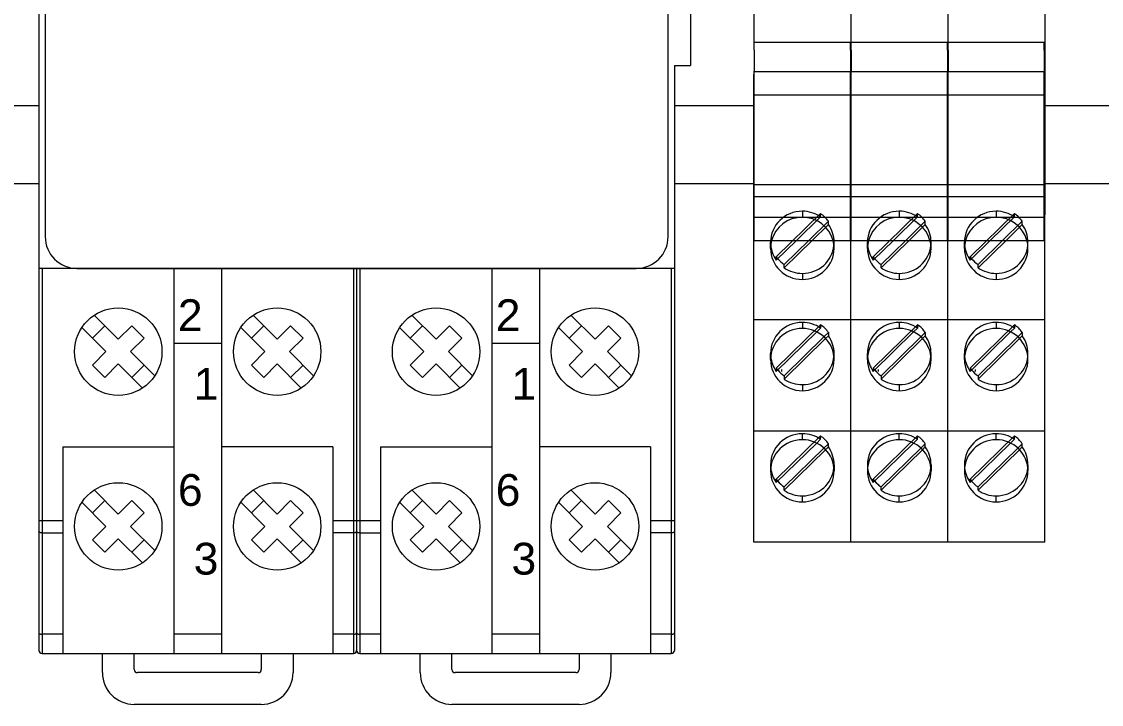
# Model space of a CAD drawing. Header units: millimetres. Extents: x 1359 to 3577, y 1336 to 3557.
# Drawn here: x 2701.5 to 2769.4, y 1709.4 to 1752.3 of the extents above; entities that cross this region are included whole.
import ezdxf

# ---------------------------------------------------------------- set-up
doc = ezdxf.new("R2010")
doc.units = ezdxf.units.MM
doc.set_wipeout_variables(frame=1)
doc.layers.add('000-PI-Oprema', color=30, linetype='Continuous', lineweight=5)
doc.layers.add('002-PI-Kabelska kanalica', color=150, linetype='Continuous')
doc.styles.get("Standard").update_dxf_attribs({"font": 'arial.ttf'})

msp = doc.modelspace()

# ---------------------------------------------------------------- linework, layer by layer
at = {"layer": '000-PI-Oprema', "color": 0, "linetype": 'ByBlock', "lineweight": 0}
for p, q in [((2747.563, 1751.005), (2747.538, 1777.206)), ((2747.563, 1751.005), (2747.538, 1777.206)), ((2753.663, 1751.005), (2753.638, 1777.206)), ((2753.663, 1751.005), (2753.638, 1777.206)), ((2759.763, 1751.005), (2759.738, 1777.206)), ((2759.763, 1751.005), (2759.738, 1777.206)), ((2753.638, 1775.506), (2753.638, 1749.206)), ((2753.638, 1775.506), (2753.638, 1749.206)), ((2759.738, 1775.506), (2759.738, 1749.206)), ((2759.738, 1775.506), (2759.738, 1749.206)), ((2765.838, 1775.506), (2765.838, 1749.206)), ((2765.838, 1775.506), (2765.838, 1749.206)), ((2743.54, 1756.556), (2743.54, 1749.556)), ((2747.563, 1750.519), (2747.563, 1751.005)), ((2753.613, 1751.005), (2747.563, 1751.005)), ((2747.563, 1750.519), (2747.563, 1751.005)), ((2747.563, 1750.519), (2747.563, 1749.156)), ((2747.563, 1750.519), (2747.563, 1749.156)), ((2753.613, 1750.519), (2753.613, 1751.005)), ((2753.613, 1750.519), (2753.613, 1751.005)), ((2753.613, 1750.519), (2753.613, 1749.156)), ((2753.613, 1750.519), (2753.613, 1749.156)), ((2753.663, 1750.519), (2753.663, 1751.005)), ((2759.713, 1751.005), (2753.663, 1751.005)), ((2753.663, 1750.519), (2753.663, 1751.005)), ((2753.663, 1750.519), (2753.663, 1749.156)), ((2753.663, 1750.519), (2753.663, 1749.156)), ((2759.713, 1750.519), (2759.713, 1751.005)), ((2759.713, 1750.519), (2759.713, 1751.005)), ((2759.713, 1750.519), (2759.713, 1749.156)), ((2759.713, 1750.519), (2759.713, 1749.156)), ((2759.763, 1750.519), (2759.763, 1751.005)), ((2765.813, 1751.005), (2759.763, 1751.005)), ((2759.763, 1750.519), (2759.763, 1751.005)), ((2759.763, 1750.519), (2759.763, 1749.156)), ((2759.763, 1750.519), (2759.763, 1749.156)), ((2765.813, 1750.519), (2765.813, 1751.005)), ((2765.813, 1750.519), (2765.813, 1751.005)), ((2765.813, 1750.519), (2765.813, 1749.156)), ((2765.813, 1750.519), (2765.813, 1749.156)), ((2747.538, 1749.206), (2747.563, 1749.206)), ((2747.538, 1749.206), (2747.538, 1749.006)), ((2747.538, 1749.206), (2747.538, 1749.206)), ((2747.538, 1749.206), (2747.563, 1749.206)), ((2747.538, 1749.206), (2747.538, 1749.006)), ((2747.538, 1749.206), (2747.538, 1749.206)), ((2747.563, 1747.451), (2747.563, 1749.156)), ((2753.613, 1749.156), (2747.563, 1749.156)), ((2747.563, 1749.156), (2747.563, 1749.156)), ((2747.563, 1747.451), (2747.563, 1749.156)), ((2747.563, 1749.156), (2747.563, 1749.156)), ((2753.138, 1749.206), (2753.138, 1749.206)), ((2753.138, 1749.206), (2753.138, 1749.206)), ((2753.613, 1749.206), (2753.638, 1749.206)), ((2753.613, 1749.206), (2753.638, 1749.206)), ((2753.613, 1747.451), (2753.613, 1749.156)), ((2753.613, 1749.156), (2753.613, 1749.156)), ((2753.613, 1747.451), (2753.613, 1749.156)), ((2753.613, 1749.156), (2753.613, 1749.156)), ((2753.638, 1749.206), (2753.638, 1749.206)), ((2753.638, 1749.206), (2753.638, 1749.006)), ((2753.638, 1749.206), (2753.638, 1749.206)), ((2753.638, 1749.206), (2753.638, 1749.006)), ((2753.638, 1749.206), (2753.663, 1749.206)), ((2753.638, 1749.206), (2753.638, 1749.006)), ((2753.638, 1749.206), (2753.638, 1749.206)), ((2753.638, 1749.206), (2753.663, 1749.206)), ((2753.638, 1749.206), (2753.638, 1749.006)), ((2753.638, 1749.206), (2753.638, 1749.206)), ((2753.663, 1747.451), (2753.663, 1749.156)), ((2759.713, 1749.156), (2753.663, 1749.156)), ((2753.663, 1749.156), (2753.663, 1749.156)), ((2753.663, 1747.451), (2753.663, 1749.156)), ((2753.663, 1749.156), (2753.663, 1749.156)), ((2759.238, 1749.206), (2759.238, 1749.206)), ((2759.238, 1749.206), (2759.238, 1749.206)), ((2759.713, 1749.206), (2759.738, 1749.206)), ((2759.713, 1749.206), (2759.738, 1749.206)), ((2759.713, 1747.451), (2759.713, 1749.156)), ((2759.713, 1749.156), (2759.713, 1749.156)), ((2759.713, 1747.451), (2759.713, 1749.156)), ((2759.713, 1749.156), (2759.713, 1749.156)), ((2759.738, 1749.206), (2759.738, 1749.206)), ((2759.738, 1749.206), (2759.738, 1749.006)), ((2759.738, 1749.206), (2759.738, 1749.206)), ((2759.738, 1749.206), (2759.738, 1749.006)), ((2759.738, 1749.206), (2759.763, 1749.206)), ((2759.738, 1749.206), (2759.738, 1749.006)), ((2759.738, 1749.206), (2759.738, 1749.206)), ((2759.738, 1749.206), (2759.763, 1749.206)), ((2759.738, 1749.206), (2759.738, 1749.006)), ((2759.738, 1749.206), (2759.738, 1749.206)), ((2759.763, 1747.451), (2759.763, 1749.156)), ((2765.813, 1749.156), (2759.763, 1749.156)), ((2759.763, 1749.156), (2759.763, 1749.156)), ((2759.763, 1747.451), (2759.763, 1749.156)), ((2759.763, 1749.156), (2759.763, 1749.156)), ((2765.338, 1749.206), (2765.338, 1749.206)), ((2765.338, 1749.206), (2765.338, 1749.206)), ((2765.813, 1749.206), (2765.838, 1749.206)), ((2765.813, 1749.206), (2765.838, 1749.206)), ((2765.813, 1747.451), (2765.813, 1749.156)), ((2765.813, 1749.156), (2765.813, 1749.156)), ((2765.813, 1747.451), (2765.813, 1749.156)), ((2765.813, 1749.156), (2765.813, 1749.156)), ((2765.838, 1749.206), (2765.838, 1749.206)), ((2765.838, 1749.206), (2765.838, 1749.006)), ((2765.838, 1749.206), (2765.838, 1749.206)), ((2765.838, 1749.206), (2765.838, 1749.006)), ((2747.563, 1749.006), (2747.538, 1749.006)), ((2747.538, 1747.406), (2747.538, 1749.006)), ((2747.563, 1749.006), (2747.538, 1749.006)), ((2747.538, 1747.406), (2747.538, 1749.006)), ((2753.613, 1749.006), (2753.638, 1749.006)), ((2753.613, 1749.006), (2753.638, 1749.006)), ((2753.638, 1749.006), (2753.638, 1747.406)), ((2753.638, 1749.006), (2753.638, 1747.406)), ((2753.663, 1749.006), (2753.638, 1749.006)), ((2753.638, 1747.406), (2753.638, 1749.006)), ((2753.663, 1749.006), (2753.638, 1749.006)), ((2753.638, 1747.406), (2753.638, 1749.006)), ((2759.713, 1749.006), (2759.738, 1749.006)), ((2759.713, 1749.006), (2759.738, 1749.006)), ((2759.738, 1749.006), (2759.738, 1747.406)), ((2759.738, 1749.006), (2759.738, 1747.406)), ((2759.763, 1749.006), (2759.738, 1749.006)), ((2759.738, 1747.406), (2759.738, 1749.006)), ((2759.763, 1749.006), (2759.738, 1749.006)), ((2759.738, 1747.406), (2759.738, 1749.006)), ((2765.813, 1749.006), (2765.838, 1749.006)), ((2765.813, 1749.006), (2765.838, 1749.006)), ((2765.838, 1749.006), (2765.838, 1747.406)), ((2765.838, 1749.006), (2765.838, 1747.406)), ((2747.538, 1747.406), (2747.563, 1747.406)), ((2747.538, 1741.184), (2747.538, 1747.406)), ((2747.538, 1747.406), (2747.563, 1747.406)), ((2747.538, 1741.184), (2747.538, 1747.406)), ((2747.563, 1747.722), (2753.613, 1747.722)), ((2747.563, 1746.983), (2747.563, 1747.451)), ((2747.563, 1746.983), (2747.563, 1747.451)), ((2753.613, 1746.983), (2753.613, 1747.451)), ((2753.613, 1746.983), (2753.613, 1747.451)), ((2753.638, 1747.406), (2753.613, 1747.406)), ((2753.638, 1747.406), (2753.613, 1747.406)), ((2753.638, 1747.406), (2753.638, 1741.184)), ((2753.638, 1747.406), (2753.638, 1741.184)), ((2753.638, 1747.406), (2753.663, 1747.406)), ((2753.638, 1741.184), (2753.638, 1747.406)), ((2753.638, 1747.406), (2753.663, 1747.406)), ((2753.638, 1741.184), (2753.638, 1747.406)), ((2753.663, 1747.722), (2759.713, 1747.722)), ((2753.663, 1746.983), (2753.663, 1747.451)), ((2753.663, 1746.983), (2753.663, 1747.451)), ((2759.713, 1746.983), (2759.713, 1747.451)), ((2759.713, 1746.983), (2759.713, 1747.451)), ((2759.738, 1747.406), (2759.713, 1747.406)), ((2759.738, 1747.406), (2759.713, 1747.406)), ((2759.738, 1747.406), (2759.738, 1741.184)), ((2759.738, 1747.406), (2759.738, 1741.184)), ((2759.738, 1747.406), (2759.763, 1747.406)), ((2759.738, 1741.184), (2759.738, 1747.406)), ((2759.738, 1747.406), (2759.763, 1747.406)), ((2759.738, 1741.184), (2759.738, 1747.406)), ((2759.763, 1747.722), (2765.813, 1747.722)), ((2759.763, 1746.983), (2759.763, 1747.451)), ((2759.763, 1746.983), (2759.763, 1747.451)), ((2765.813, 1746.983), (2765.813, 1747.451)), ((2765.813, 1746.983), (2765.813, 1747.451)), ((2765.838, 1747.406), (2765.813, 1747.406)), ((2765.838, 1747.406), (2765.813, 1747.406)), ((2765.838, 1747.406), (2765.838, 1741.184)), ((2765.838, 1747.406), (2765.838, 1741.184)), ((2747.563, 1741.829), (2747.563, 1746.983)), ((2747.563, 1741.829), (2747.563, 1746.983)), ((2753.613, 1741.829), (2753.613, 1746.983)), ((2753.613, 1741.829), (2753.613, 1746.983)), ((2753.663, 1741.829), (2753.663, 1746.983)), ((2753.663, 1741.829), (2753.663, 1746.983)), ((2759.713, 1741.829), (2759.713, 1746.983)), ((2759.713, 1741.829), (2759.713, 1746.983)), ((2759.763, 1741.829), (2759.763, 1746.983)), ((2759.763, 1741.829), (2759.763, 1746.983)), ((2765.813, 1741.829), (2765.813, 1746.983)), ((2765.813, 1741.829), (2765.813, 1746.983)), ((2753.638, 1741.184), (2753.638, 1744.987)), ((2753.638, 1741.184), (2753.638, 1744.987)), ((2759.738, 1741.184), (2759.738, 1744.987)), ((2759.738, 1741.184), (2759.738, 1744.987)), ((2765.838, 1741.184), (2765.838, 1744.987)), ((2765.838, 1741.184), (2765.838, 1744.987)), ((2747.538, 1744.056), (2747.538, 1744.056)), ((2747.538, 1744.056), (2747.538, 1744.056)), ((2753.638, 1744.056), (2753.638, 1744.056)), ((2753.638, 1744.056), (2753.638, 1744.056)), ((2753.638, 1744.056), (2753.638, 1744.056)), ((2753.638, 1744.056), (2753.638, 1744.056)), ((2759.738, 1744.056), (2759.738, 1744.056)), ((2759.738, 1744.056), (2759.738, 1744.056)), ((2759.738, 1744.056), (2759.738, 1744.056)), ((2759.738, 1744.056), (2759.738, 1744.056)), ((2765.838, 1744.056), (2765.838, 1744.056)), ((2765.838, 1744.056), (2765.838, 1744.056)), ((2747.538, 1742.056), (2747.538, 1742.056)), ((2753.638, 1742.056), (2747.538, 1742.056)), ((2747.538, 1742.056), (2747.538, 1742.056)), ((2747.563, 1740.487), (2747.563, 1741.829)), ((2747.563, 1740.487), (2747.563, 1741.829)), ((2753.613, 1740.487), (2753.613, 1741.829)), ((2753.613, 1740.487), (2753.613, 1741.829)), ((2753.638, 1742.056), (2753.638, 1742.056)), ((2753.638, 1742.056), (2753.638, 1742.056)), ((2753.638, 1742.056), (2753.638, 1742.056)), ((2759.738, 1742.056), (2753.638, 1742.056)), ((2753.638, 1742.056), (2753.638, 1742.056)), ((2753.663, 1740.487), (2753.663, 1741.829)), ((2753.663, 1740.487), (2753.663, 1741.829)), ((2759.713, 1740.487), (2759.713, 1741.829)), ((2759.713, 1740.487), (2759.713, 1741.829)), ((2759.738, 1742.056), (2759.738, 1742.056)), ((2759.738, 1742.056), (2759.738, 1742.056)), ((2759.738, 1742.056), (2759.738, 1742.056)), ((2765.838, 1742.056), (2759.738, 1742.056)), ((2759.738, 1742.056), (2759.738, 1742.056)), ((2759.763, 1740.487), (2759.763, 1741.829)), ((2759.763, 1740.487), (2759.763, 1741.829)), ((2765.813, 1740.487), (2765.813, 1741.829)), ((2765.813, 1740.487), (2765.813, 1741.829)), ((2765.838, 1742.056), (2765.838, 1742.056)), ((2765.838, 1742.056), (2765.838, 1742.056)), ((2747.538, 1741.184), (2747.563, 1741.184)), ((2747.538, 1740.156), (2747.538, 1741.184)), ((2747.538, 1741.184), (2747.563, 1741.184)), ((2747.538, 1740.156), (2747.538, 1741.184)), ((2747.563, 1741.313), (2753.613, 1741.313)), ((2753.638, 1741.184), (2753.613, 1741.184)), ((2753.638, 1741.184), (2753.613, 1741.184)), ((2753.638, 1741.184), (2753.638, 1740.156)), ((2753.638, 1741.184), (2753.638, 1740.156)), ((2753.638, 1741.184), (2753.663, 1741.184)), ((2753.638, 1740.156), (2753.638, 1741.184)), ((2753.638, 1741.184), (2753.663, 1741.184)), ((2753.638, 1740.156), (2753.638, 1741.184)), ((2753.663, 1741.313), (2759.713, 1741.313)), ((2759.738, 1741.184), (2759.713, 1741.184)), ((2759.738, 1741.184), (2759.713, 1741.184)), ((2759.738, 1741.184), (2759.738, 1740.156)), ((2759.738, 1741.184), (2759.738, 1740.156)), ((2759.738, 1741.184), (2759.763, 1741.184)), ((2759.738, 1740.156), (2759.738, 1741.184)), ((2759.738, 1741.184), (2759.763, 1741.184)), ((2759.738, 1740.156), (2759.738, 1741.184)), ((2759.763, 1741.313), (2765.813, 1741.313)), ((2765.838, 1741.184), (2765.813, 1741.184)), ((2765.838, 1741.184), (2765.813, 1741.184)), ((2765.838, 1741.184), (2765.838, 1740.156)), ((2765.838, 1741.184), (2765.838, 1740.156)), ((2747.563, 1738.556), (2747.563, 1740.487)), ((2747.563, 1738.556), (2747.563, 1740.487)), ((2750.588, 1740.391), (2750.588, 1740.012)), ((2753.613, 1738.556), (2753.613, 1740.487)), ((2753.613, 1738.556), (2753.613, 1740.487)), ((2753.663, 1738.556), (2753.663, 1740.487)), ((2753.663, 1738.556), (2753.663, 1740.487)), ((2756.688, 1740.391), (2756.688, 1740.012)), ((2759.713, 1738.556), (2759.713, 1740.487)), ((2759.713, 1738.556), (2759.713, 1740.487)), ((2759.763, 1738.556), (2759.763, 1740.487)), ((2759.763, 1738.556), (2759.763, 1740.487)), ((2762.788, 1740.391), (2762.788, 1740.012)), ((2765.813, 1738.556), (2765.813, 1740.487)), ((2765.813, 1738.556), (2765.813, 1740.487)), ((2747.538, 1740.156), (2747.563, 1740.156)), ((2747.538, 1738.556), (2747.538, 1740.156)), ((2747.538, 1740.156), (2747.563, 1740.156)), ((2747.538, 1738.556), (2747.538, 1740.156)), ((2747.538, 1740.012), (2750.588, 1740.012)), ((2748.948, 1737.523), (2751.733, 1740.247)), ((2751.733, 1740.039), (2750.217, 1738.556)), ((2750.588, 1740.012), (2753.638, 1740.012)), ((2752.228, 1739.763), (2750.994, 1738.556)), ((2751.733, 1740.039), (2751.733, 1740.247)), ((2752.228, 1739.555), (2752.228, 1739.763)), ((2753.638, 1740.156), (2753.613, 1740.156)), ((2753.638, 1740.156), (2753.613, 1740.156)), ((2753.638, 1738.556), (2753.638, 1740.156)), ((2753.638, 1738.556), (2753.638, 1740.156)), ((2753.638, 1740.156), (2753.663, 1740.156)), ((2753.638, 1738.556), (2753.638, 1740.156)), ((2753.638, 1740.156), (2753.663, 1740.156)), ((2753.638, 1738.556), (2753.638, 1740.156)), ((2753.638, 1738.556), (2753.638, 1740.012)), ((2753.638, 1738.556), (2753.638, 1740.012)), ((2753.638, 1740.012), (2756.688, 1740.012)), ((2755.048, 1737.523), (2757.833, 1740.247)), ((2757.833, 1740.039), (2756.317, 1738.556)), ((2756.688, 1740.012), (2759.738, 1740.012)), ((2758.328, 1739.763), (2757.094, 1738.556)), ((2757.833, 1740.039), (2757.833, 1740.247)), ((2758.328, 1739.555), (2758.328, 1739.763)), ((2759.738, 1740.156), (2759.713, 1740.156)), ((2759.738, 1740.156), (2759.713, 1740.156)), ((2759.738, 1738.556), (2759.738, 1740.156)), ((2759.738, 1738.556), (2759.738, 1740.156)), ((2759.738, 1740.156), (2759.763, 1740.156)), ((2759.738, 1738.556), (2759.738, 1740.156)), ((2759.738, 1740.156), (2759.763, 1740.156)), ((2759.738, 1738.556), (2759.738, 1740.156)), ((2759.738, 1738.556), (2759.738, 1740.012)), ((2759.738, 1738.556), (2759.738, 1740.012)), ((2759.738, 1740.012), (2762.788, 1740.012)), ((2761.148, 1737.523), (2763.933, 1740.247)), ((2763.933, 1740.039), (2762.417, 1738.556)), ((2762.788, 1740.012), (2765.838, 1740.012)), ((2764.428, 1739.763), (2763.194, 1738.556)), ((2763.933, 1740.039), (2763.933, 1740.247)), ((2764.428, 1739.555), (2764.428, 1739.763)), ((2765.838, 1740.156), (2765.813, 1740.156)), ((2765.838, 1740.156), (2765.813, 1740.156)), ((2765.838, 1738.556), (2765.838, 1740.156)), ((2765.838, 1738.556), (2765.838, 1740.156)), ((2765.838, 1738.556), (2765.838, 1740.012)), ((2765.838, 1738.556), (2765.838, 1740.012)), ((2751.207, 1738.556), (2752.228, 1739.555)), ((2757.307, 1738.556), (2758.328, 1739.555)), ((2763.407, 1738.556), (2764.428, 1739.555)), ((2747.538, 1738.556), (2747.563, 1738.556)), ((2747.538, 1738.556), (2747.538, 1738.556)), ((2747.538, 1733.556), (2747.538, 1738.556)), ((2747.538, 1738.556), (2747.563, 1738.556)), ((2747.538, 1738.556), (2747.538, 1738.556)), ((2747.538, 1733.556), (2747.538, 1738.556)), ((2747.563, 1738.656), (2747.563, 1738.656)), ((2747.563, 1738.656), (2747.563, 1738.656)), ((2747.563, 1738.556), (2753.613, 1738.556)), ((2747.563, 1738.556), (2747.563, 1738.556)), ((2747.563, 1738.556), (2747.563, 1738.556)), ((2748.588, 1738.056), (2748.588, 1738.435)), ((2750.217, 1738.556), (2748.948, 1737.315)), ((2749.443, 1736.831), (2751.207, 1738.556)), ((2750.994, 1738.556), (2749.443, 1737.039)), ((2752.588, 1738.056), (2752.588, 1738.435)), ((2753.613, 1738.656), (2753.613, 1738.656)), ((2753.613, 1738.656), (2753.613, 1738.656)), ((2753.613, 1738.556), (2753.638, 1738.556)), ((2753.613, 1738.556), (2753.613, 1738.556)), ((2753.613, 1738.556), (2753.638, 1738.556)), ((2753.613, 1738.556), (2753.613, 1738.556)), ((2753.638, 1738.556), (2753.638, 1738.556)), ((2753.638, 1733.556), (2753.638, 1738.556)), ((2753.638, 1738.556), (2753.638, 1738.556)), ((2753.638, 1733.556), (2753.638, 1738.556)), ((2753.638, 1738.556), (2753.663, 1738.556)), ((2753.638, 1738.556), (2753.638, 1738.556)), ((2753.638, 1733.556), (2753.638, 1738.556)), ((2753.638, 1738.556), (2753.663, 1738.556)), ((2753.638, 1738.556), (2753.638, 1738.556)), ((2753.638, 1733.556), (2753.638, 1738.556)), ((2753.663, 1738.656), (2753.663, 1738.656)), ((2753.663, 1738.656), (2753.663, 1738.656)), ((2753.663, 1738.556), (2759.713, 1738.556)), ((2753.663, 1738.556), (2753.663, 1738.556)), ((2753.663, 1738.556), (2753.663, 1738.556)), ((2754.688, 1738.056), (2754.688, 1738.435)), ((2756.317, 1738.556), (2755.048, 1737.315)), ((2755.543, 1736.831), (2757.307, 1738.556)), ((2757.094, 1738.556), (2755.543, 1737.039)), ((2758.688, 1738.056), (2758.688, 1738.435)), ((2759.713, 1738.656), (2759.713, 1738.656)), ((2759.713, 1738.656), (2759.713, 1738.656)), ((2759.713, 1738.556), (2759.738, 1738.556)), ((2759.713, 1738.556), (2759.713, 1738.556)), ((2759.713, 1738.556), (2759.738, 1738.556)), ((2759.713, 1738.556), (2759.713, 1738.556)), ((2759.738, 1738.556), (2759.738, 1738.556)), ((2759.738, 1733.556), (2759.738, 1738.556)), ((2759.738, 1738.556), (2759.738, 1738.556)), ((2759.738, 1733.556), (2759.738, 1738.556)), ((2759.738, 1738.556), (2759.763, 1738.556)), ((2759.738, 1738.556), (2759.738, 1738.556)), ((2759.738, 1733.556), (2759.738, 1738.556)), ((2759.738, 1738.556), (2759.763, 1738.556)), ((2759.738, 1738.556), (2759.738, 1738.556)), ((2759.738, 1733.556), (2759.738, 1738.556)), ((2759.763, 1738.656), (2759.763, 1738.656)), ((2759.763, 1738.656), (2759.763, 1738.656)), ((2759.763, 1738.556), (2765.813, 1738.556)), ((2759.763, 1738.556), (2759.763, 1738.556)), ((2759.763, 1738.556), (2759.763, 1738.556)), ((2760.788, 1738.056), (2760.788, 1738.435)), ((2762.417, 1738.556), (2761.148, 1737.315)), ((2761.643, 1736.831), (2763.407, 1738.556)), ((2763.194, 1738.556), (2761.643, 1737.039)), ((2764.788, 1738.056), (2764.788, 1738.435)), ((2765.813, 1738.656), (2765.813, 1738.656)), ((2765.813, 1738.656), (2765.813, 1738.656)), ((2765.813, 1738.556), (2765.838, 1738.556)), ((2765.813, 1738.556), (2765.813, 1738.556)), ((2765.813, 1738.556), (2765.838, 1738.556)), ((2765.813, 1738.556), (2765.813, 1738.556)), ((2765.838, 1738.556), (2765.838, 1738.556)), ((2765.838, 1733.556), (2765.838, 1738.556)), ((2765.838, 1738.556), (2765.838, 1738.556)), ((2765.838, 1733.556), (2765.838, 1738.556)), ((2753.638, 1733.556), (2753.638, 1737.99)), ((2753.638, 1733.556), (2753.638, 1737.99)), ((2759.738, 1733.556), (2759.738, 1737.99)), ((2759.738, 1733.556), (2759.738, 1737.99)), ((2765.838, 1733.556), (2765.838, 1737.99)), ((2765.838, 1733.556), (2765.838, 1737.99)), ((2748.948, 1737.315), (2748.948, 1737.523)), ((2749.443, 1736.831), (2749.443, 1737.039)), ((2755.048, 1737.315), (2755.048, 1737.523)), ((2755.543, 1736.831), (2755.543, 1737.039)), ((2761.148, 1737.315), (2761.148, 1737.523)), ((2761.643, 1736.831), (2761.643, 1737.039)), ((2750.588, 1736.479), (2750.588, 1736.099)), ((2756.688, 1736.479), (2756.688, 1736.099)), ((2762.788, 1736.479), (2762.788, 1736.099)), ((2753.638, 1733.556), (2753.638, 1735.572)), ((2753.638, 1733.556), (2753.638, 1735.572)), ((2759.738, 1733.556), (2759.738, 1735.572)), ((2759.738, 1733.556), (2759.738, 1735.572)), ((2765.838, 1733.556), (2765.838, 1735.572)), ((2765.838, 1733.556), (2765.838, 1735.572)), ((2706.023, 1733.85), (2707.54, 1732.334)), ((2716.023, 1733.85), (2717.54, 1732.334)), ((2726.023, 1733.85), (2727.54, 1732.334)), ((2736.023, 1733.85), (2737.54, 1732.334)), ((2747.538, 1733.012), (2747.538, 1733.556)), ((2747.538, 1733.556), (2747.538, 1733.556)), ((2753.638, 1733.556), (2747.538, 1733.556)), ((2747.538, 1733.012), (2747.538, 1733.556)), ((2747.538, 1733.556), (2747.538, 1733.556)), ((2753.638, 1733.556), (2753.638, 1733.556)), ((2753.638, 1733.012), (2753.638, 1733.556)), ((2753.638, 1733.556), (2753.638, 1733.556)), ((2753.638, 1733.012), (2753.638, 1733.556)), ((2753.638, 1733.012), (2753.638, 1733.556)), ((2753.638, 1733.556), (2753.638, 1733.556)), ((2759.738, 1733.556), (2753.638, 1733.556)), ((2753.638, 1733.012), (2753.638, 1733.556)), ((2753.638, 1733.556), (2753.638, 1733.556)), ((2759.738, 1733.556), (2759.738, 1733.556)), ((2759.738, 1733.012), (2759.738, 1733.556)), ((2759.738, 1733.556), (2759.738, 1733.556)), ((2759.738, 1733.012), (2759.738, 1733.556)), ((2759.738, 1733.012), (2759.738, 1733.556)), ((2759.738, 1733.556), (2759.738, 1733.556)), ((2765.838, 1733.556), (2759.738, 1733.556)), ((2759.738, 1733.012), (2759.738, 1733.556)), ((2759.738, 1733.556), (2759.738, 1733.556)), ((2765.838, 1733.556), (2765.838, 1733.556)), ((2765.838, 1733.012), (2765.838, 1733.556)), ((2765.838, 1733.556), (2765.838, 1733.556)), ((2765.838, 1733.012), (2765.838, 1733.556)), ((2705.245, 1733.073), (2706.762, 1731.556)), ((2705.913, 1732.405), (2706.691, 1733.183)), ((2707.54, 1732.334), (2708.388, 1733.183)), ((2708.388, 1733.183), (2709.166, 1732.405)), ((2715.245, 1733.073), (2716.762, 1731.556)), ((2715.913, 1732.405), (2716.691, 1733.183)), ((2717.54, 1732.334), (2718.388, 1733.183)), ((2718.388, 1733.183), (2719.166, 1732.405)), ((2725.245, 1733.073), (2726.762, 1731.556)), ((2725.913, 1732.405), (2726.691, 1733.183)), ((2727.54, 1732.334), (2728.388, 1733.183)), ((2728.388, 1733.183), (2729.166, 1732.405)), ((2735.245, 1733.073), (2736.762, 1731.556)), ((2735.913, 1732.405), (2736.691, 1733.183)), ((2737.54, 1732.334), (2738.388, 1733.183)), ((2738.388, 1733.183), (2739.166, 1732.405)), ((2747.538, 1726.556), (2747.538, 1733.012)), ((2747.538, 1726.556), (2747.538, 1733.012)), ((2748.948, 1730.523), (2751.733, 1733.247)), ((2748.948, 1730.315), (2751.49, 1732.802)), ((2750.588, 1733.391), (2750.588, 1733.012)), ((2751.49, 1732.802), (2751.733, 1733.039)), ((2751.733, 1733.247), (2751.733, 1733.039)), ((2753.638, 1726.556), (2753.638, 1733.012)), ((2753.638, 1726.556), (2753.638, 1733.012)), ((2753.638, 1726.556), (2753.638, 1733.012)), ((2753.638, 1726.556), (2753.638, 1733.012)), ((2755.048, 1730.523), (2757.833, 1733.247)), ((2755.048, 1730.315), (2757.59, 1732.802)), ((2756.688, 1733.391), (2756.688, 1733.012)), ((2757.59, 1732.802), (2757.833, 1733.039)), ((2757.833, 1733.247), (2757.833, 1733.039)), ((2759.738, 1726.556), (2759.738, 1733.012)), ((2759.738, 1726.556), (2759.738, 1733.012)), ((2759.738, 1726.556), (2759.738, 1733.012)), ((2759.738, 1726.556), (2759.738, 1733.012)), ((2761.148, 1730.523), (2763.933, 1733.247)), ((2761.148, 1730.315), (2763.69, 1732.802)), ((2762.788, 1733.391), (2762.788, 1733.012)), ((2763.69, 1732.802), (2763.933, 1733.039)), ((2763.933, 1733.247), (2763.933, 1733.039)), ((2765.838, 1726.556), (2765.838, 1733.012)), ((2765.838, 1726.556), (2765.838, 1733.012)), ((2708.317, 1731.556), (2709.166, 1732.405)), ((2718.317, 1731.556), (2719.166, 1732.405)), ((2728.317, 1731.556), (2729.166, 1732.405)), ((2738.317, 1731.556), (2739.166, 1732.405)), ((2751.949, 1732.49), (2749.443, 1730.039)), ((2752.055, 1732.386), (2749.443, 1729.831)), ((2752.228, 1732.763), (2751.949, 1732.49)), ((2752.228, 1732.555), (2752.055, 1732.386)), ((2752.228, 1732.763), (2752.228, 1732.555)), ((2758.049, 1732.49), (2755.543, 1730.039)), ((2758.155, 1732.386), (2755.543, 1729.831)), ((2758.328, 1732.763), (2758.049, 1732.49)), ((2758.328, 1732.555), (2758.155, 1732.386)), ((2758.328, 1732.763), (2758.328, 1732.555)), ((2764.149, 1732.49), (2761.643, 1730.039)), ((2764.255, 1732.386), (2761.643, 1729.831)), ((2764.428, 1732.763), (2764.149, 1732.49)), ((2764.428, 1732.555), (2764.255, 1732.386)), ((2764.428, 1732.763), (2764.428, 1732.555)), ((2705.913, 1730.708), (2706.762, 1731.556)), ((2708.317, 1731.556), (2709.834, 1730.04)), ((2714.04, 1732.072), (2711.04, 1732.072)), ((2715.913, 1730.708), (2716.762, 1731.556)), ((2718.317, 1731.556), (2719.834, 1730.04)), ((2725.913, 1730.708), (2726.762, 1731.556)), ((2728.317, 1731.556), (2729.834, 1730.04)), ((2734.04, 1732.072), (2731.04, 1732.072)), ((2735.913, 1730.708), (2736.762, 1731.556)), ((2738.317, 1731.556), (2739.834, 1730.04)), ((2706.691, 1729.93), (2707.54, 1730.778)), ((2707.54, 1730.778), (2709.056, 1729.262)), ((2716.691, 1729.93), (2717.54, 1730.778)), ((2717.54, 1730.778), (2719.056, 1729.262)), ((2726.691, 1729.93), (2727.54, 1730.778)), ((2727.54, 1730.778), (2729.056, 1729.262)), ((2736.691, 1729.93), (2737.54, 1730.778)), ((2737.54, 1730.778), (2739.056, 1729.262)), ((2748.588, 1731.056), (2748.588, 1731.435)), ((2752.588, 1731.056), (2752.588, 1731.435)), ((2754.688, 1731.056), (2754.688, 1731.435)), ((2758.688, 1731.056), (2758.688, 1731.435)), ((2760.788, 1731.056), (2760.788, 1731.435)), ((2764.788, 1731.056), (2764.788, 1731.435)), ((2705.913, 1730.708), (2706.691, 1729.93)), ((2708.388, 1729.93), (2709.166, 1730.708)), ((2715.913, 1730.708), (2716.691, 1729.93)), ((2718.388, 1729.93), (2719.166, 1730.708)), ((2725.913, 1730.708), (2726.691, 1729.93)), ((2728.388, 1729.93), (2729.166, 1730.708)), ((2735.913, 1730.708), (2736.691, 1729.93)), ((2738.388, 1729.93), (2739.166, 1730.708)), ((2748.948, 1730.523), (2748.948, 1730.315)), ((2749.288, 1730.302), (2749.288, 1730.43)), ((2755.048, 1730.523), (2755.048, 1730.315)), ((2755.388, 1730.302), (2755.388, 1730.43)), ((2761.148, 1730.523), (2761.148, 1730.315)), ((2761.488, 1730.302), (2761.488, 1730.43)), ((2749.443, 1730.039), (2749.443, 1729.831)), ((2750.588, 1729.479), (2750.588, 1729.099)), ((2755.543, 1730.039), (2755.543, 1729.831)), ((2756.688, 1729.479), (2756.688, 1729.099)), ((2761.643, 1730.039), (2761.643, 1729.831)), ((2762.788, 1729.479), (2762.788, 1729.099)), ((2753.638, 1726.556), (2753.638, 1728.572)), ((2753.638, 1726.556), (2753.638, 1728.572)), ((2759.738, 1726.556), (2759.738, 1728.572)), ((2759.738, 1726.556), (2759.738, 1728.572)), ((2765.838, 1726.556), (2765.838, 1728.572)), ((2765.838, 1726.556), (2765.838, 1728.572)), ((2747.538, 1726.012), (2747.538, 1726.556)), ((2747.538, 1726.556), (2747.538, 1726.556)), ((2753.638, 1726.556), (2747.538, 1726.556)), ((2747.538, 1726.012), (2747.538, 1726.556)), ((2747.538, 1726.556), (2747.538, 1726.556)), ((2747.538, 1719.556), (2747.538, 1726.012)), ((2747.538, 1719.556), (2747.538, 1726.012)), ((2748.948, 1723.523), (2751.733, 1726.247)), ((2750.588, 1726.012), (2750.588, 1726.391)), ((2751.733, 1726.039), (2751.49, 1725.802)), ((2751.733, 1726.039), (2751.733, 1726.247)), ((2753.638, 1726.556), (2753.638, 1726.556)), ((2753.638, 1726.012), (2753.638, 1726.556)), ((2753.638, 1726.556), (2753.638, 1726.556)), ((2753.638, 1726.012), (2753.638, 1726.556)), ((2753.638, 1726.012), (2753.638, 1726.556)), ((2753.638, 1726.556), (2753.638, 1726.556)), ((2759.738, 1726.556), (2753.638, 1726.556)), ((2753.638, 1726.012), (2753.638, 1726.556)), ((2753.638, 1726.556), (2753.638, 1726.556)), ((2753.638, 1719.556), (2753.638, 1726.012)), ((2753.638, 1719.556), (2753.638, 1726.012)), ((2753.638, 1719.556), (2753.638, 1726.012)), ((2753.638, 1719.556), (2753.638, 1726.012)), ((2755.048, 1723.523), (2757.833, 1726.247)), ((2756.688, 1726.012), (2756.688, 1726.391)), ((2757.833, 1726.039), (2757.59, 1725.802)), ((2757.833, 1726.039), (2757.833, 1726.247)), ((2759.738, 1726.556), (2759.738, 1726.556)), ((2759.738, 1726.012), (2759.738, 1726.556)), ((2759.738, 1726.556), (2759.738, 1726.556)), ((2759.738, 1726.012), (2759.738, 1726.556)), ((2759.738, 1726.012), (2759.738, 1726.556)), ((2759.738, 1726.556), (2759.738, 1726.556)), ((2765.838, 1726.556), (2759.738, 1726.556)), ((2759.738, 1726.012), (2759.738, 1726.556)), ((2759.738, 1726.556), (2759.738, 1726.556)), ((2759.738, 1719.556), (2759.738, 1726.012)), ((2759.738, 1719.556), (2759.738, 1726.012)), ((2759.738, 1719.556), (2759.738, 1726.012)), ((2759.738, 1719.556), (2759.738, 1726.012)), ((2761.148, 1723.523), (2763.933, 1726.247)), ((2762.788, 1726.012), (2762.788, 1726.391)), ((2763.933, 1726.039), (2763.69, 1725.802)), ((2763.933, 1726.039), (2763.933, 1726.247)), ((2765.838, 1726.556), (2765.838, 1726.556)), ((2765.838, 1726.012), (2765.838, 1726.556)), ((2765.838, 1726.556), (2765.838, 1726.556)), ((2765.838, 1726.012), (2765.838, 1726.556)), ((2765.838, 1719.556), (2765.838, 1726.012)), ((2765.838, 1719.556), (2765.838, 1726.012)), ((2704.04, 1725.556), (2704.04, 1712.556)), ((2704.04, 1725.556), (2711.04, 1725.556)), ((2721.04, 1725.556), (2714.04, 1725.556)), ((2721.04, 1725.556), (2721.04, 1712.556)), ((2724.04, 1725.556), (2724.04, 1712.556)), ((2724.04, 1725.556), (2731.04, 1725.556)), ((2741.04, 1725.556), (2734.04, 1725.556)), ((2741.04, 1725.556), (2741.04, 1712.556)), ((2751.49, 1725.802), (2748.948, 1723.315)), ((2751.949, 1725.49), (2749.443, 1723.039)), ((2749.443, 1722.831), (2752.055, 1725.386)), ((2752.228, 1725.763), (2751.949, 1725.49)), ((2752.055, 1725.386), (2752.228, 1725.555)), ((2752.228, 1725.555), (2752.228, 1725.763)), ((2757.59, 1725.802), (2755.048, 1723.315)), ((2758.049, 1725.49), (2755.543, 1723.039)), ((2755.543, 1722.831), (2758.155, 1725.386)), ((2758.328, 1725.763), (2758.049, 1725.49)), ((2758.155, 1725.386), (2758.328, 1725.555)), ((2758.328, 1725.555), (2758.328, 1725.763)), ((2763.69, 1725.802), (2761.148, 1723.315)), ((2764.149, 1725.49), (2761.643, 1723.039)), ((2761.643, 1722.831), (2764.255, 1725.386)), ((2764.428, 1725.763), (2764.149, 1725.49)), ((2764.255, 1725.386), (2764.428, 1725.555)), ((2764.428, 1725.555), (2764.428, 1725.763)), ((2748.588, 1724.435), (2748.588, 1724.056)), ((2752.588, 1724.435), (2752.588, 1724.056)), ((2754.688, 1724.435), (2754.688, 1724.056)), ((2758.688, 1724.435), (2758.688, 1724.056)), ((2760.788, 1724.435), (2760.788, 1724.056)), ((2764.788, 1724.435), (2764.788, 1724.056)), ((2748.948, 1723.315), (2748.948, 1723.523)), ((2755.048, 1723.315), (2755.048, 1723.523)), ((2761.148, 1723.315), (2761.148, 1723.523)), ((2706.023, 1722.85), (2707.54, 1721.334)), ((2716.023, 1722.85), (2717.54, 1721.334)), ((2726.023, 1722.85), (2727.54, 1721.334)), ((2736.023, 1722.85), (2737.54, 1721.334)), ((2749.443, 1722.831), (2749.443, 1723.039)), ((2755.543, 1722.831), (2755.543, 1723.039)), ((2761.643, 1722.831), (2761.643, 1723.039)), ((2705.245, 1722.073), (2706.762, 1720.556)), ((2705.913, 1721.405), (2706.691, 1722.183)), ((2707.54, 1721.334), (2708.388, 1722.183)), ((2708.388, 1722.183), (2709.166, 1721.405)), ((2715.245, 1722.073), (2716.762, 1720.556)), ((2715.913, 1721.405), (2716.691, 1722.183)), ((2717.54, 1721.334), (2718.388, 1722.183)), ((2718.388, 1722.183), (2719.166, 1721.405)), ((2725.245, 1722.073), (2726.762, 1720.556)), ((2725.913, 1721.405), (2726.691, 1722.183)), ((2727.54, 1721.334), (2728.388, 1722.183)), ((2728.388, 1722.183), (2729.166, 1721.405)), ((2735.245, 1722.073), (2736.762, 1720.556)), ((2735.913, 1721.405), (2736.691, 1722.183)), ((2737.54, 1721.334), (2738.388, 1722.183)), ((2738.388, 1722.183), (2739.166, 1721.405)), ((2750.588, 1722.099), (2750.588, 1722.479)), ((2756.688, 1722.099), (2756.688, 1722.479)), ((2762.788, 1722.099), (2762.788, 1722.479)), ((2708.317, 1720.556), (2709.166, 1721.405)), ((2718.317, 1720.556), (2719.166, 1721.405)), ((2728.317, 1720.556), (2729.166, 1721.405)), ((2738.317, 1720.556), (2739.166, 1721.405)), ((2702.54, 1720.933), (2704.04, 1720.933)), ((2721.04, 1720.933), (2722.54, 1720.933)), ((2722.54, 1720.933), (2724.04, 1720.933)), ((2741.04, 1720.933), (2742.54, 1720.933)), ((2702.74, 1720.148), (2704.04, 1720.148)), ((2705.913, 1719.708), (2706.762, 1720.556)), ((2708.317, 1720.556), (2709.834, 1719.04)), ((2715.913, 1719.708), (2716.762, 1720.556)), ((2718.317, 1720.556), (2719.834, 1719.04)), ((2722.34, 1720.148), (2721.04, 1720.148)), ((2722.74, 1720.148), (2724.04, 1720.148)), ((2725.913, 1719.708), (2726.762, 1720.556)), ((2728.317, 1720.556), (2729.834, 1719.04)), ((2735.913, 1719.708), (2736.762, 1720.556)), ((2738.317, 1720.556), (2739.834, 1719.04)), ((2742.34, 1720.148), (2741.04, 1720.148)), ((2705.913, 1719.708), (2706.691, 1718.93)), ((2706.691, 1718.93), (2707.54, 1719.778)), ((2707.54, 1719.778), (2709.056, 1718.262)), ((2708.388, 1718.93), (2709.166, 1719.708)), ((2715.913, 1719.708), (2716.691, 1718.93)), ((2716.691, 1718.93), (2717.54, 1719.778)), ((2717.54, 1719.778), (2719.056, 1718.262)), ((2718.388, 1718.93), (2719.166, 1719.708)), ((2725.913, 1719.708), (2726.691, 1718.93)), ((2726.691, 1718.93), (2727.54, 1719.778)), ((2727.54, 1719.778), (2729.056, 1718.262)), ((2728.388, 1718.93), (2729.166, 1719.708)), ((2735.913, 1719.708), (2736.691, 1718.93)), ((2736.691, 1718.93), (2737.54, 1719.778)), ((2737.54, 1719.778), (2739.056, 1718.262)), ((2738.388, 1718.93), (2739.166, 1719.708)), ((2747.538, 1719.556), (2747.538, 1719.556)), ((2747.538, 1719.556), (2747.538, 1719.556)), ((2753.638, 1719.556), (2747.538, 1719.556)), ((2747.538, 1719.556), (2747.538, 1719.556)), ((2747.538, 1719.556), (2747.538, 1719.556)), ((2753.638, 1719.556), (2747.538, 1719.556)), ((2753.638, 1719.556), (2753.638, 1719.556)), ((2753.638, 1719.556), (2753.638, 1719.556)), ((2753.638, 1719.556), (2753.638, 1719.556)), ((2753.638, 1719.556), (2753.638, 1719.556)), ((2753.638, 1719.556), (2753.638, 1719.556)), ((2753.638, 1719.556), (2753.638, 1719.556)), ((2759.738, 1719.556), (2753.638, 1719.556)), ((2753.638, 1719.556), (2753.638, 1719.556)), ((2753.638, 1719.556), (2753.638, 1719.556)), ((2759.738, 1719.556), (2753.638, 1719.556)), ((2759.738, 1719.556), (2759.738, 1719.556)), ((2759.738, 1719.556), (2759.738, 1719.556)), ((2759.738, 1719.556), (2759.738, 1719.556)), ((2759.738, 1719.556), (2759.738, 1719.556)), ((2759.738, 1719.556), (2759.738, 1719.556)), ((2759.738, 1719.556), (2759.738, 1719.556)), ((2765.838, 1719.556), (2759.738, 1719.556)), ((2759.738, 1719.556), (2759.738, 1719.556)), ((2759.738, 1719.556), (2759.738, 1719.556)), ((2765.838, 1719.556), (2759.738, 1719.556)), ((2765.838, 1719.556), (2765.838, 1719.556)), ((2765.838, 1719.556), (2765.838, 1719.556)), ((2765.838, 1719.556), (2765.838, 1719.556)), ((2765.838, 1719.556), (2765.838, 1719.556)), ((2704.04, 1713.771), (2702.74, 1713.771)), ((2714.04, 1713.771), (2711.04, 1713.771)), ((2722.34, 1713.771), (2721.04, 1713.771)), ((2724.04, 1713.771), (2722.74, 1713.771)), ((2734.04, 1713.771), (2731.04, 1713.771)), ((2742.34, 1713.771), (2741.04, 1713.771)), ((2702.74, 1712.556), (2722.34, 1712.556)), ((2706.54, 1711.356), (2706.54, 1712.556)), ((2708.54, 1711.556), (2708.54, 1712.556)), ((2708.54, 1711.556), (2708.54, 1712.556)), ((2716.54, 1712.556), (2716.54, 1711.556)), ((2716.54, 1712.556), (2716.54, 1711.556)), ((2718.54, 1712.556), (2718.54, 1711.356)), ((2722.74, 1712.556), (2742.34, 1712.556)), ((2726.54, 1711.356), (2726.54, 1712.556)), ((2728.54, 1711.556), (2728.54, 1712.556)), ((2736.54, 1712.556), (2736.54, 1711.556)), ((2738.54, 1712.556), (2738.54, 1711.356)), ((2716.34, 1711.356), (2708.74, 1711.356)), ((2716.34, 1711.356), (2708.74, 1711.356)), ((2736.34, 1711.356), (2728.74, 1711.356)), ((2716.54, 1709.356), (2708.54, 1709.356)), ((2736.54, 1709.356), (2728.54, 1709.356))]:
    msp.add_line(p, q, dxfattribs=at)
for points in [[(2702.74, 1720.148), (2702.713, 1720.149), (2702.688, 1720.151), (2702.663, 1720.154), (2702.64, 1720.159), (2702.618, 1720.165), (2702.598, 1720.171), (2702.581, 1720.179), (2702.566, 1720.188), (2702.555, 1720.197), (2702.546, 1720.207), (2702.541, 1720.217), (2702.54, 1720.227)], [(2722.54, 1720.227), (2722.538, 1720.217), (2722.533, 1720.207), (2722.524, 1720.197), (2722.513, 1720.188), (2722.498, 1720.179), (2722.481, 1720.171), (2722.461, 1720.165), (2722.44, 1720.159), (2722.416, 1720.154), (2722.391, 1720.151), (2722.366, 1720.149), (2722.34, 1720.148)], [(2722.74, 1720.148), (2722.713, 1720.149), (2722.688, 1720.151), (2722.663, 1720.154), (2722.64, 1720.159), (2722.618, 1720.165), (2722.598, 1720.171), (2722.581, 1720.179), (2722.566, 1720.188), (2722.555, 1720.197), (2722.546, 1720.207), (2722.541, 1720.217), (2722.54, 1720.227)], [(2742.54, 1720.227), (2742.538, 1720.217), (2742.533, 1720.207), (2742.524, 1720.197), (2742.513, 1720.188), (2742.498, 1720.179), (2742.481, 1720.171), (2742.461, 1720.165), (2742.44, 1720.159), (2742.416, 1720.154), (2742.391, 1720.151), (2742.366, 1720.149), (2742.34, 1720.148)], [(2702.54, 1713.85), (2702.541, 1713.84), (2702.546, 1713.83), (2702.555, 1713.82), (2702.566, 1713.811), (2702.581, 1713.802), (2702.598, 1713.794), (2702.618, 1713.788), (2702.64, 1713.782), (2702.663, 1713.777), (2702.688, 1713.774), (2702.713, 1713.772), (2702.74, 1713.771)], [(2722.34, 1713.771), (2722.366, 1713.772), (2722.391, 1713.774), (2722.416, 1713.777), (2722.44, 1713.782), (2722.461, 1713.788), (2722.481, 1713.794), (2722.498, 1713.802), (2722.513, 1713.811), (2722.524, 1713.82), (2722.533, 1713.83), (2722.538, 1713.84), (2722.54, 1713.85)], [(2722.54, 1713.85), (2722.541, 1713.84), (2722.546, 1713.83), (2722.555, 1713.82), (2722.566, 1713.811), (2722.581, 1713.802), (2722.598, 1713.794), (2722.618, 1713.788), (2722.64, 1713.782), (2722.663, 1713.777), (2722.688, 1713.774), (2722.713, 1713.772), (2722.74, 1713.771)], [(2742.34, 1713.771), (2742.366, 1713.772), (2742.391, 1713.774), (2742.416, 1713.777), (2742.44, 1713.782), (2742.461, 1713.788), (2742.481, 1713.794), (2742.498, 1713.802), (2742.513, 1713.811), (2742.524, 1713.82), (2742.533, 1713.83), (2742.538, 1713.84), (2742.54, 1713.85)]]:
    msp.add_lwpolyline(points, dxfattribs=at)
for centre in [(2707.54, 1731.556), (2717.54, 1731.556), (2727.54, 1731.556), (2737.54, 1731.556), (2707.54, 1720.556), (2717.54, 1720.556), (2727.54, 1720.556), (2737.54, 1720.556)]:
    msp.add_circle(centre, 2.75, dxfattribs=at)
for centre, radius, start, end in [((2702.74, 1712.756), 0.2, 180, 270), ((2722.34, 1712.756), 0.2, 270, 0), ((2722.74, 1712.756), 0.2, 180, 270), ((2742.34, 1712.756), 0.2, 270, 0), ((2708.54, 1711.356), 2, 180, 270), ((2708.74, 1711.556), 0.2, 180, 270), ((2708.74, 1711.556), 0.2, 180, 270), ((2716.34, 1711.556), 0.2, 270, 0), ((2716.34, 1711.556), 0.2, 270, 0), ((2716.54, 1711.356), 2, 270, 0), ((2728.54, 1711.356), 2, 180, 270), ((2728.74, 1711.556), 0.2, 180, 270), ((2736.34, 1711.556), 0.2, 270, 0), ((2736.54, 1711.356), 2, 270, 0)]:
    msp.add_arc(centre, radius, start, end, dxfattribs=at)
for centre, start_param, end_param in [((2750.588, 1738.435), -1.570796, 0), ((2750.588, 1738.435), -2.180289, -1.570796), ((2756.688, 1738.435), -1.570796, 0), ((2756.688, 1738.435), -2.180289, -1.570796), ((2762.788, 1738.435), -1.570796, 0), ((2762.788, 1738.435), -2.180289, -1.570796), ((2750.588, 1738.056), -1.570796, -0.258728), ((2750.588, 1738.056), -2.882864, -1.570796), ((2750.588, 1738.643), -2.5321, -2.180289), ((2756.688, 1738.056), -1.570796, -0.258728), ((2756.688, 1738.056), -2.882864, -1.570796), ((2756.688, 1738.643), -2.5321, -2.180289), ((2762.788, 1738.056), -1.570796, -0.258728), ((2762.788, 1738.056), -2.882864, -1.570796), ((2762.788, 1738.643), -2.5321, -2.180289), ((2750.588, 1738.435), -3.141593, -2.5321), ((2756.688, 1738.435), -3.141593, -2.5321), ((2762.788, 1738.435), -3.141593, -2.5321), ((2750.588, 1738.056), -0.258728, 0), ((2750.588, 1738.435), 0, 0.097132), ((2750.588, 1738.435), 0.097132, 0.609492), ((2750.588, 1738.435), 1.570796, 3.044461), ((2750.588, 1738.056), -3.141593, -2.882864), ((2750.588, 1738.435), 3.044461, 3.141593), ((2756.688, 1738.056), -0.258728, 0), ((2756.688, 1738.435), 0, 0.097132), ((2756.688, 1738.435), 0.097132, 0.609492), ((2756.688, 1738.435), 1.570796, 3.044461), ((2756.688, 1738.056), -3.141593, -2.882864), ((2756.688, 1738.435), 3.044461, 3.141593), ((2762.788, 1738.056), -0.258728, 0), ((2762.788, 1738.435), 0, 0.097132), ((2762.788, 1738.435), 0.097132, 0.609492), ((2762.788, 1738.435), 1.570796, 3.044461), ((2762.788, 1738.056), -3.141593, -2.882864), ((2762.788, 1738.435), 3.044461, 3.141593), ((2750.588, 1738.056), 0, 1.570796), ((2750.588, 1738.056), 1.570796, 3.141593), ((2756.688, 1738.056), 0, 1.570796), ((2756.688, 1738.056), 1.570796, 3.141593), ((2762.788, 1738.056), 0, 1.570796), ((2762.788, 1738.056), 1.570796, 3.141593), ((2750.588, 1738.643), 0.609492, 0.685382), ((2750.588, 1738.643), 0.685382, 0.961304), ((2756.688, 1738.643), 0.609492, 0.685382), ((2756.688, 1738.643), 0.685382, 0.961304), ((2762.788, 1738.643), 0.609492, 0.685382), ((2762.788, 1738.643), 0.685382, 0.961304), ((2750.588, 1738.435), 0.961304, 1.570796), ((2756.688, 1738.435), 0.961304, 1.570796), ((2762.788, 1738.435), 0.961304, 1.570796), ((2750.588, 1731.435), -1.570796, 0), ((2750.588, 1731.056), -1.570796, 0), ((2750.588, 1731.435), -2.180289, -1.570796), ((2750.588, 1731.056), -3.141593, -1.570796), ((2750.588, 1731.643), -2.5321, -2.180289), ((2756.688, 1731.435), -1.570796, 0), ((2756.688, 1731.056), -1.570796, 0), ((2756.688, 1731.435), -2.180289, -1.570796), ((2756.688, 1731.056), -3.141593, -1.570796), ((2756.688, 1731.643), -2.5321, -2.180289), ((2762.788, 1731.435), -1.570796, 0), ((2762.788, 1731.056), -1.570796, 0), ((2762.788, 1731.435), -2.180289, -1.570796), ((2762.788, 1731.056), -3.141593, -1.570796), ((2762.788, 1731.643), -2.5321, -2.180289), ((2750.588, 1731.435), 3.141593, 3.751085), ((2756.688, 1731.435), 3.141593, 3.751085), ((2762.788, 1731.435), 3.141593, 3.751085), ((2750.588, 1731.435), 0, 0.097132), ((2750.588, 1731.056), 0, 1.570796), ((2750.588, 1731.435), 0.097132, 0.609492), ((2750.588, 1731.435), 1.570796, 3.044461), ((2750.588, 1731.056), 1.570796, 3.141593), ((2750.588, 1731.435), 3.044461, 3.141593), ((2756.688, 1731.435), 0, 0.097132), ((2756.688, 1731.056), 0, 1.570796), ((2756.688, 1731.435), 0.097132, 0.609492), ((2756.688, 1731.435), 1.570796, 3.044461), ((2756.688, 1731.056), 1.570796, 3.141593), ((2756.688, 1731.435), 3.044461, 3.141593), ((2762.788, 1731.435), 0, 0.097132), ((2762.788, 1731.056), 0, 1.570796), ((2762.788, 1731.435), 0.097132, 0.609492), ((2762.788, 1731.435), 1.570796, 3.044461), ((2762.788, 1731.056), 1.570796, 3.141593), ((2762.788, 1731.435), 3.044461, 3.141593), ((2750.588, 1731.643), 0.609492, 0.685382), ((2750.588, 1731.643), 0.685382, 0.961304), ((2756.688, 1731.643), 0.609492, 0.685382), ((2756.688, 1731.643), 0.685382, 0.961304), ((2762.788, 1731.643), 0.609492, 0.685382), ((2762.788, 1731.643), 0.685382, 0.961304), ((2750.588, 1731.435), 0.961304, 1.570796), ((2756.688, 1731.435), 0.961304, 1.570796), ((2762.788, 1731.435), 0.961304, 1.570796), ((2750.588, 1724.435), -1.570796, 0), ((2750.588, 1724.056), -1.570796, 0), ((2750.588, 1724.435), -2.180289, -1.570796), ((2750.588, 1724.056), -3.141593, -1.570796), ((2750.588, 1724.643), -2.5321, -2.180289), ((2756.688, 1724.435), -1.570796, 0), ((2756.688, 1724.056), -1.570796, 0), ((2756.688, 1724.435), -2.180289, -1.570796), ((2756.688, 1724.056), -3.141593, -1.570796), ((2756.688, 1724.643), -2.5321, -2.180289), ((2762.788, 1724.435), -1.570796, 0), ((2762.788, 1724.056), -1.570796, 0), ((2762.788, 1724.435), -2.180289, -1.570796), ((2762.788, 1724.056), -3.141593, -1.570796), ((2762.788, 1724.643), -2.5321, -2.180289), ((2750.588, 1724.435), -3.141593, -2.5321), ((2756.688, 1724.435), -3.141593, -2.5321), ((2762.788, 1724.435), -3.141593, -2.5321), ((2750.588, 1724.435), 0, 0.097132), ((2750.588, 1724.056), 0, 1.570796), ((2750.588, 1724.435), 0.097132, 0.609492), ((2750.588, 1724.435), 1.570796, 3.044461), ((2750.588, 1724.056), 1.570796, 3.141593), ((2750.588, 1724.435), 3.044461, 3.141593), ((2756.688, 1724.435), 0, 0.097132), ((2756.688, 1724.056), 0, 1.570796), ((2756.688, 1724.435), 0.097132, 0.609492), ((2756.688, 1724.435), 1.570796, 3.044461), ((2756.688, 1724.056), 1.570796, 3.141593), ((2756.688, 1724.435), 3.044461, 3.141593), ((2762.788, 1724.435), 0, 0.097132), ((2762.788, 1724.056), 0, 1.570796), ((2762.788, 1724.435), 0.097132, 0.609492), ((2762.788, 1724.435), 1.570796, 3.044461), ((2762.788, 1724.056), 1.570796, 3.141593), ((2762.788, 1724.435), 3.044461, 3.141593), ((2750.588, 1724.643), 0.609492, 0.685382), ((2750.588, 1724.643), 0.685382, 0.961304), ((2756.688, 1724.643), 0.609492, 0.685382), ((2756.688, 1724.643), 0.685382, 0.961304), ((2762.788, 1724.643), 0.609492, 0.685382), ((2762.788, 1724.643), 0.685382, 0.961304), ((2750.588, 1724.435), 0.961304, 1.570796), ((2756.688, 1724.435), 0.961304, 1.570796), ((2762.788, 1724.435), 0.961304, 1.570796)]:
    msp.add_ellipse(centre, major_axis=(-2, 0), ratio=0.978148, start_param=start_param, end_param=end_param, dxfattribs=at)
at = {"layer": '002-PI-Kabelska kanalica', "color": 0, "linetype": 'ByBlock', "lineweight": 0, "ltscale": 0.25}
for p, q in [((2765.838, 1747.055), (2771.338, 1747.055)), ((2765.838, 1742.144), (2771.338, 1742.144))]:
    msp.add_line(p, q, dxfattribs=at)

# ---------------------------------------------------------------- texts
at = {"layer": '000-PI-Oprema', "color": 0, "linetype": 'ByBlock', "lineweight": 0, "char_height": 1.9995, "width": 2.5471}
for s, insert, attachment_point in [('{\\fArial|b0|i0|c0|p34;2}', (2711.292, 1734.85), 1), ('{\\fArial|b0|i0|c0|p34;2}', (2731.292, 1734.85), 1), ('{\\fArial|b0|i0|c0|p34;1}', (2713.839, 1730.527), 3), ('{\\fArial|b0|i0|c0|p34;1}', (2733.839, 1730.527), 3), ('{\\fArial|b0|i0|c0|p34;6}', (2711.292, 1723.85), 1), ('{\\fArial|b0|i0|c0|p34;6}', (2731.292, 1723.85), 1), ('{\\fArial|b0|i0|c0|p34;3}', (2713.839, 1719.527), 3), ('{\\fArial|b0|i0|c0|p34;3}', (2733.839, 1719.527), 3)]:
    msp.add_mtext(s, dxfattribs=dict(at, insert=insert, attachment_point=attachment_point))

# ---------------------------------------------------------------- wipeouts: each hides what was drawn before it
at = {"color": 0, "linetype": 'ByBlock', "lineweight": 0}
msp.add_wipeout([(2702.54, 1782.306), (2742.54, 1782.306), (2742.54, 1736.806), (2702.54, 1736.806)], dxfattribs=at).dxf.layer = '000-PI-Oprema'

# ---------------------------------------------------------------- next in the draw order: linework, layer by layer
at = {"layer": '000-PI-Oprema', "color": 0, "linetype": 'ByBlock', "lineweight": 0}
for p, q in [((2702.94, 1780.393), (2702.94, 1738.793)), ((2742.14, 1738.793), (2742.14, 1780.393)), ((2702.54, 1755.556), (2702.54, 1712.756)), ((2742.54, 1749.556), (2742.54, 1712.756)), ((2742.54, 1749.556), (2743.54, 1749.556)), ((2702.54, 1736.806), (2722.54, 1736.806)), ((2702.74, 1736.806), (2702.74, 1712.556)), ((2704.94, 1736.793), (2740.14, 1736.793)), ((2711.04, 1736.806), (2711.04, 1712.556)), ((2714.04, 1736.806), (2714.04, 1712.556)), ((2722.34, 1736.806), (2722.34, 1712.556)), ((2722.54, 1736.806), (2742.54, 1736.806)), ((2722.54, 1736.806), (2722.54, 1712.756)), ((2722.74, 1736.806), (2722.74, 1712.556)), ((2731.04, 1736.806), (2731.04, 1712.556)), ((2734.04, 1736.806), (2734.04, 1712.556)), ((2742.34, 1736.806), (2742.34, 1712.556))]:
    msp.add_line(p, q, dxfattribs=at)
for centre, start, end in [((2704.94, 1738.793), 180, 270), ((2740.14, 1738.793), 270, 0)]:
    msp.add_arc(centre, 2, start, end, dxfattribs=at)
at = {"layer": '002-PI-Kabelska kanalica', "color": 0, "linetype": 'ByBlock', "lineweight": 0, "ltscale": 0.25}
for p, q in [((2697.54, 1747.055), (2702.54, 1747.055)), ((2742.54, 1747.055), (2747.54, 1747.055)), ((2697.54, 1742.144), (2702.54, 1742.144)), ((2742.54, 1742.144), (2747.54, 1742.144))]:
    msp.add_line(p, q, dxfattribs=at)

doc.saveas('drawing.dxf')
